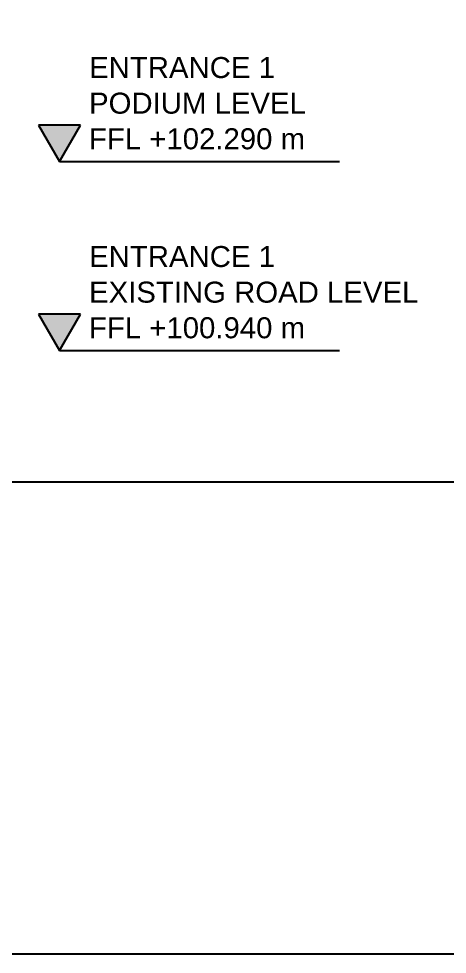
# Model space of a CAD drawing. Header units: millimetres. Extents: x 2519235 to 7246330, y 25937 to 201821.
# Drawn here: x 2824496 to 2827557, y 96627 to 103310 of the extents above; entities that cross this region are included whole.
import ezdxf
from ezdxf.xclip import XClip

# ---------------------------------------------------------------- set-up
doc = ezdxf.new("R2010")
doc.units = ezdxf.units.MM
doc.header["$XCLIPFRAME"] = 0
for name, color, linetype in [('000 - 0_SYM_DWG_GRIDLINE_MAIN_COLOR_251', 7, 'Continuous'), ('000 - 0_SYM_DWG_LEVEL_MAIN_COLOR_2', 7, 'Continuous'), ('000 - 0_SYM_DWG_LEVEL_TEXT', 7, 'Continuous')]:
    doc.layers.add(name, color=color, linetype=linetype)
doc.styles.add('Arial_1', font='arial.ttf', dxfattribs={"height": 250})

# ---------------------------------------------------------------- blocks, each defined once
blk = doc.blocks.new('*U1062')
at = {"layer": '000 - 0_SYM_DWG_LEVEL_MAIN_COLOR_2'}
blk.add_hatch(color=7, dxfattribs=at).paths.add_polyline_path([(-577.01, 5.18), (-580, 0), (-582.99, 5.18)])
at = {"layer": '000 - 0_SYM_DWG_GRIDLINE_MAIN_COLOR_251', "color": 7}
blk.add_lwpolyline([(-580, 0), (-549, 0), (-544.5, 0), (-540, 0)], dxfattribs=at)
at = {"layer": '000 - 0_SYM_DWG_LEVEL_MAIN_COLOR_2', "color": 7, "lineweight": 25}
for p, q in [((-577.01, 5.18), (-582.99, 5.18)), ((-582.99, 5.18), (-580, 0)), ((-580, 0), (-577.01, 5.18))]:
    blk.add_line(p, q, dxfattribs=at)
at = {"layer": '000 - 0_SYM_DWG_LEVEL_TEXT', "color": 7, "style": 'Arial_1'}
for tag, p in [('LV_NAME_1', (-575.78, 11.92)), ('LV_NAME_2', (-575.79, 6.83)), ('LV_NAME_3', (-575.8, 1.74))]:
    blk.add_attdef(tag, p, '', height=3, dxfattribs=at)
blk = doc.blocks.new('*U1059')
at = {"layer": '000 - 0_SYM_DWG_LEVEL_MAIN_COLOR_2'}
blk.add_hatch(color=7, dxfattribs=at).paths.add_polyline_path([(-577.01, 5.18), (-580, 0), (-582.99, 5.18)])
at = {"layer": '000 - 0_SYM_DWG_GRIDLINE_MAIN_COLOR_251', "color": 7}
blk.add_lwpolyline([(-580, 0), (-549, 0), (-544.5, 0), (-540, 0)], dxfattribs=at)
at = {"layer": '000 - 0_SYM_DWG_LEVEL_MAIN_COLOR_2', "color": 7, "lineweight": 25}
for p, q in [((-577.01, 5.18), (-582.99, 5.18)), ((-582.99, 5.18), (-580, 0)), ((-580, 0), (-577.01, 5.18))]:
    blk.add_line(p, q, dxfattribs=at)
at = {"layer": '000 - 0_SYM_DWG_LEVEL_TEXT', "color": 7, "style": 'Arial_1'}
for tag, p in [('LV_NAME_1', (-575.78, 11.92)), ('LV_NAME_2', (-575.79, 6.83)), ('LV_NAME_3', (-575.8, 1.74))]:
    blk.add_attdef(tag, p, '', height=3, dxfattribs=at)
blk = doc.blocks.new('W-1-PP17-ENT1_REV02_20260415-160509_PP17_ENT1_ELE1_DIMS_1')
at = {"color": 7, "xscale": 50, "yscale": 50, "zscale": 50}
for name, p, values in [('*U1062', (0, 102290), {'LV_NAME_1': 'ENTRANCE 1', 'LV_NAME_2': 'PODIUM LEVEL', 'LV_NAME_3': 'FFL +102.290 m'}), ('*U1059', (0, 100940), {'LV_NAME_1': 'ENTRANCE 1', 'LV_NAME_2': 'EXISTING ROAD LEVEL', 'LV_NAME_3': 'FFL +100.940 m'})]:
    blk.add_blockref(name, p, dxfattribs=at).add_auto_attribs(values)
blk = doc.blocks.new('A$Cb853d02f')
at = {"layer": 'Defpoints', "color": 7}
blk.add_lwpolyline([(773.84, 0), (0, 0), (0, 444), (773.84, 444)], close=True, dxfattribs=at)

msp = doc.modelspace()

# ---------------------------------------------------------------- linework, layer by layer
at = {"layer": 'Defpoints', "color": 7}
msp.add_line((2895400.188, 100000), (2795400.188, 100000), dxfattribs=at)

# ---------------------------------------------------------------- block references
at = {"color": 7, "xscale": 50, "yscale": 50, "zscale": 50}
msp.add_blockref('A$Cb853d02f', (2822637.995, 96626.65), dxfattribs=at)
at = {"color": 7}
ref = msp.add_blockref('W-1-PP17-ENT1_REV02_20260415-160509_PP17_ENT1_ELE1_DIMS_1', (2853787.508, 0), dxfattribs=at)
XClip(ref).set_block_clipping_path([(-30000, 96626.6495575321), (6019.5013926723, 118826.6489075039)])

doc.saveas('drawing.dxf')
